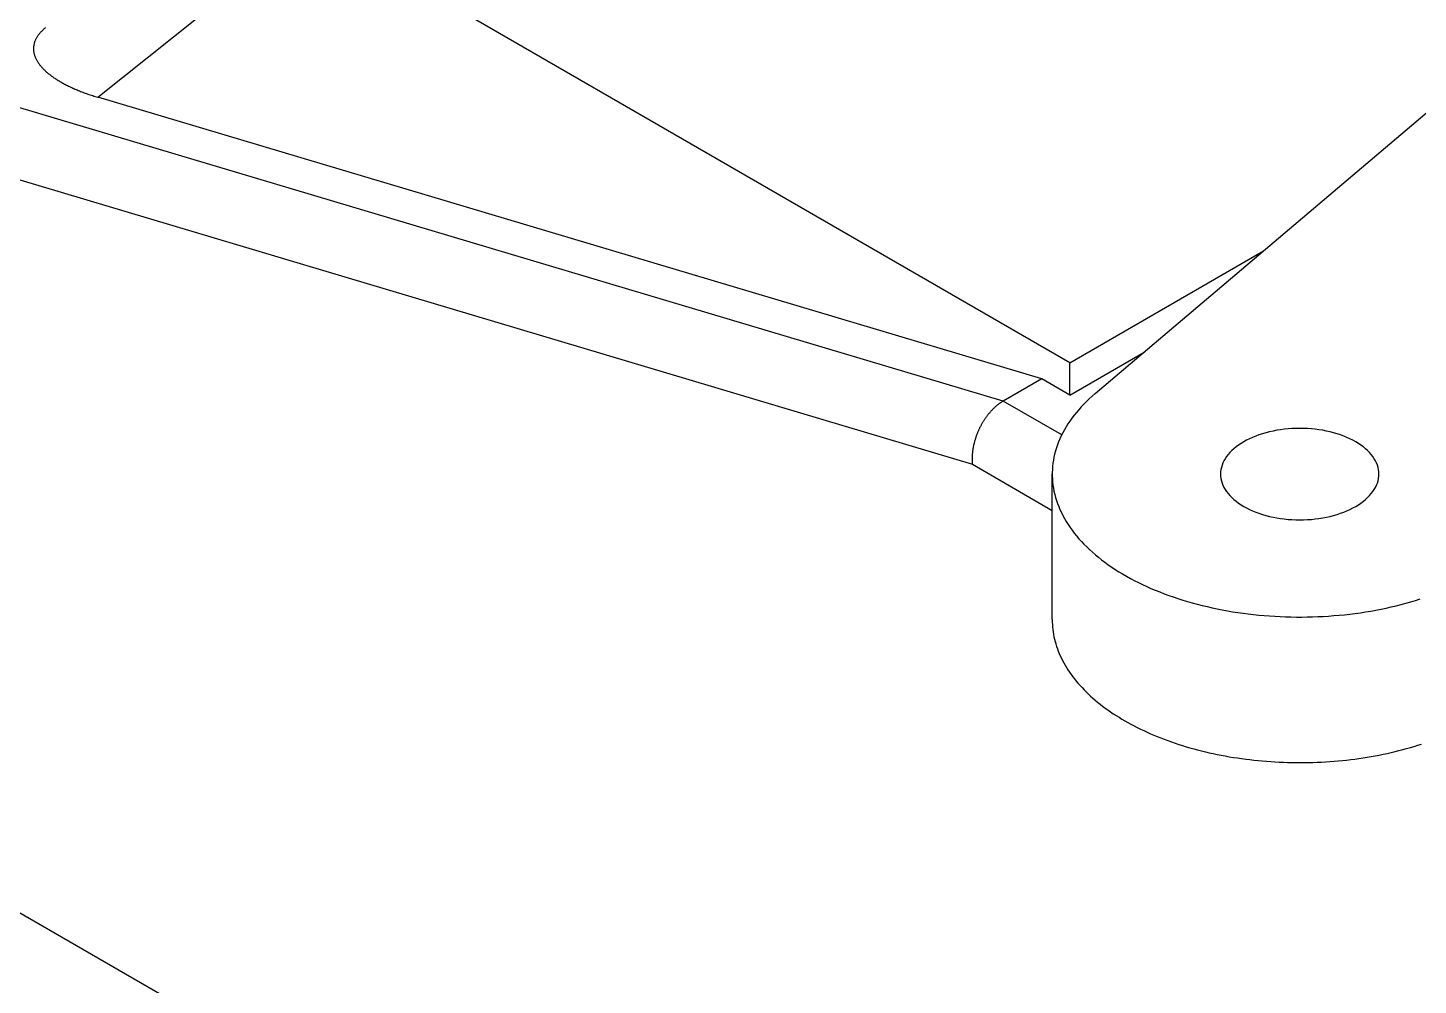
# Model space of a CAD drawing. Extents: x 3.27 to 9.48, y 3.29 to 7.63.
# Drawn here: x 7.779 to 8.332, y 6.817 to 7.198 of the extents above; entities that cross this region are included whole.
import ezdxf

# ---------------------------------------------------------------- set-up
doc = ezdxf.new("R2010")
doc.units = 0
doc.layers.add('VISIBLE_EDGES_ANSI_', color=7, linetype='CONTINUOUS')
doc.layers.add('VISIBLE_TANGENT_EDGES_ANSI', color=7, linetype='CONTINUOUS')

msp = doc.modelspace()

# ---------------------------------------------------------------- linework, layer by layer
at = {"layer": 'VISIBLE_EDGES_ANSI_'}
for p, q in [((8.20304, 7.0522), (8.43987, 7.25301)), ((8.19292, 7.06449), (7.8919, 7.23828)), ((8.18178, 7.05806), (7.80644, 7.17002)), ((8.19292, 7.06449), (8.27004, 7.10902)), ((8.19292, 7.05163), (8.22252, 7.06872)), ((8.19292, 7.05163), (8.19292, 7.06449)), ((8.18178, 7.05806), (8.16647, 7.04922)), ((8.19292, 7.05163), (8.18178, 7.05806)), ((8.18597, 6.96236), (8.18597, 7.02022))]:
    msp.add_line(p, q, dxfattribs=at)
for points in [[(7.78563, 7.19762, 0), (7.78539, 7.19742, 0), (7.78515, 7.19722, 0), (7.78491, 7.19702, 0), (7.78469, 7.19681, 0), (7.78446, 7.19661, 0), (7.78425, 7.1964, 0), (7.78404, 7.19619, 0), (7.78384, 7.19598, 0), (7.78364, 7.19577, 0), (7.78345, 7.19556, 0), (7.78327, 7.19535, 0), (7.7831, 7.19513, 0), (7.78293, 7.19492, 0), (7.78276, 7.1947, 0), (7.78261, 7.19448, 0), (7.78246, 7.19426, 0), (7.78232, 7.19404, 0), (7.78218, 7.19382, 0), (7.78205, 7.1936, 0), (7.78193, 7.19338, 0), (7.78181, 7.19315, 0), (7.7817, 7.19293, 0), (7.7816, 7.1927, 0), (7.7815, 7.19247, 0), (7.78141, 7.19225, 0), (7.78133, 7.19202, 0), (7.78125, 7.19179, 0), (7.78118, 7.19156, 0), (7.78112, 7.19133, 0), (7.78107, 7.1911, 0), (7.78102, 7.19087, 0), (7.78098, 7.19064, 0), (7.78094, 7.1904, 0), (7.78091, 7.19017, 0), (7.78089, 7.18994, 0), (7.78088, 7.1897, 0), (7.78087, 7.18947, 0), (7.78087, 7.18923, 0), (7.78087, 7.18899, 0), (7.78089, 7.18876, 0), (7.78091, 7.18852, 0), (7.78093, 7.18829, 0), (7.78097, 7.18805, 0), (7.78101, 7.18781, 0), (7.78105, 7.18757, 0), (7.78111, 7.18734, 0), (7.78117, 7.1871, 0), (7.78124, 7.18686, 0), (7.78131, 7.18662, 0), (7.78139, 7.18638, 0), (7.78148, 7.18615, 0), (7.78157, 7.18591, 0), (7.78167, 7.18567, 0), (7.78178, 7.18543, 0), (7.7819, 7.18519, 0), (7.78202, 7.18496, 0), (7.78215, 7.18472, 0), (7.78228, 7.18448, 0), (7.78242, 7.18424, 0), (7.78257, 7.18401, 0), (7.78273, 7.18377, 0), (7.78289, 7.18353, 0), (7.78306, 7.1833, 0), (7.78323, 7.18306, 0), (7.78341, 7.18282, 0), (7.7836, 7.18259, 0), (7.78379, 7.18235, 0), (7.78399, 7.18212, 0), (7.7842, 7.18189, 0), (7.78441, 7.18165, 0), (7.78463, 7.18142, 0), (7.78486, 7.18119, 0), (7.78509, 7.18096, 0), (7.78533, 7.18073, 0), (7.78557, 7.1805, 0), (7.78583, 7.18027, 0), (7.78608, 7.18004, 0), (7.78635, 7.17981, 0), (7.78662, 7.17958, 0), (7.78689, 7.17936, 0), (7.78717, 7.17913, 0), (7.78746, 7.17891, 0), (7.78776, 7.17869, 0), (7.78805, 7.17846, 0), (7.78836, 7.17824, 0), (7.78867, 7.17802, 0), (7.78899, 7.1778, 0), (7.78931, 7.17758, 0), (7.78964, 7.17737, 0), (7.78998, 7.17715, 0), (7.79032, 7.17693, 0), (7.79066, 7.17672, 0), (7.79101, 7.17651, 0), (7.79137, 7.1763, 0), (7.79173, 7.17609, 0), (7.7921, 7.17588, 0), (7.79248, 7.17567, 0), (7.79285, 7.17546, 0), (7.79324, 7.17526, 0), (7.79363, 7.17506, 0), (7.79402, 7.17485, 0), (7.79442, 7.17465, 0), (7.79483, 7.17445, 0), (7.79524, 7.17426, 0), (7.79565, 7.17406, 0), (7.79607, 7.17386, 0), (7.7965, 7.17367, 0), (7.79693, 7.17348, 0), (7.79736, 7.17329, 0), (7.7978, 7.1731, 0), (7.79824, 7.17292, 0), (7.79869, 7.17273, 0), (7.79914, 7.17255, 0), (7.7996, 7.17237, 0), (7.80006, 7.17219, 0), (7.80053, 7.17201, 0), (7.801, 7.17183, 0), (7.80147, 7.17166, 0), (7.80195, 7.17149, 0), (7.80244, 7.17131, 0), (7.80292, 7.17115, 0), (7.80341, 7.17098, 0), (7.80391, 7.17081, 0), (7.80441, 7.17065, 0), (7.80491, 7.17049, 0), (7.80542, 7.17033, 0), (7.80593, 7.17017, 0), (7.80644, 7.17002, 0)], [(8.20304, 7.0522, 0), (8.20185, 7.05117, 0), (8.2007, 7.05013, 0), (8.1996, 7.04907, 0), (8.19853, 7.048, 0), (8.1975, 7.04691, 0), (8.19652, 7.04581, 0), (8.19557, 7.0447, 0), (8.19467, 7.04358, 0), (8.19381, 7.04245, 0), (8.19299, 7.0413, 0), (8.19222, 7.04015, 0), (8.19149, 7.03899, 0), (8.19081, 7.03781, 0), (8.19016, 7.03663, 0), (8.18957, 7.03545, 0), (8.18902, 7.03425, 0), (8.18851, 7.03305, 0), (8.18805, 7.03184, 0), (8.18763, 7.03063, 0), (8.18726, 7.02941, 0), (8.18694, 7.02819, 0), (8.18666, 7.02696, 0), (8.18643, 7.02573, 0), (8.18625, 7.0245, 0), (8.18611, 7.02326, 0), (8.18602, 7.02203, 0), (8.18597, 7.02079, 0), (8.18598, 7.01955, 0), (8.18602, 7.01832, 0), (8.18612, 7.01708, 0), (8.18626, 7.01585, 0), (8.18645, 7.01461, 0), (8.18668, 7.01338, 0), (8.18696, 7.01216, 0), (8.18729, 7.01094, 0), (8.18766, 7.00972, 0), (8.18808, 7.0085, 0), (8.18855, 7.0073, 0), (8.18906, 7.0061, 0), (8.18961, 7.0049, 0), (8.19021, 7.00371, 0), (8.19086, 7.00253, 0), (8.19154, 7.00136, 0), (8.19228, 7.0002, 0), (8.19305, 6.99905, 0), (8.19387, 6.9979, 0), (8.19474, 6.99677, 0), (8.19564, 6.99565, 0), (8.19659, 6.99454, 0), (8.19758, 6.99344, 0), (8.19861, 6.99236, 0), (8.19968, 6.99129, 0), (8.20079, 6.99023, 0), (8.20194, 6.98919, 0), (8.20313, 6.98816, 0), (8.20436, 6.98714, 0), (8.20562, 6.98615, 0), (8.20693, 6.98516, 0), (8.20827, 6.9842, 0), (8.20964, 6.98325, 0), (8.21105, 6.98232, 0), (8.2125, 6.98141, 0), (8.21398, 6.98051, 0), (8.21549, 6.97964, 0), (8.21704, 6.97878, 0), (8.21862, 6.97794, 0), (8.22023, 6.97713, 0), (8.22187, 6.97633, 0), (8.22354, 6.97556, 0), (8.22523, 6.9748, 0), (8.22696, 6.97407, 0), (8.22871, 6.97336, 0), (8.23049, 6.97267, 0), (8.2323, 6.972, 0), (8.23413, 6.97136, 0), (8.23598, 6.97074, 0), (8.23786, 6.97014, 0), (8.23976, 6.96957, 0), (8.24168, 6.96902, 0), (8.24362, 6.9685, 0), (8.24558, 6.968, 0), (8.24756, 6.96752, 0), (8.24955, 6.96707, 0), (8.25156, 6.96665, 0), (8.25359, 6.96625, 0), (8.25563, 6.96587, 0), (8.25769, 6.96552, 0), (8.25976, 6.9652, 0), (8.26184, 6.9649, 0), (8.26393, 6.96463, 0), (8.26603, 6.96439, 0), (8.26814, 6.96417, 0), (8.27025, 6.96398, 0), (8.27238, 6.96382, 0), (8.27451, 6.96368, 0), (8.27664, 6.96357, 0), (8.27878, 6.96348, 0), (8.28092, 6.96343, 0), (8.28306, 6.9634, 0), (8.2852, 6.96339, 0), (8.28734, 6.96342, 0), (8.28948, 6.96347, 0), (8.29162, 6.96355, 0), (8.29376, 6.96365, 0), (8.29589, 6.96378, 0), (8.29801, 6.96394, 0), (8.30013, 6.96412, 0), (8.30224, 6.96433, 0), (8.30435, 6.96457, 0), (8.30644, 6.96484, 0), (8.30852, 6.96513, 0), (8.31059, 6.96544, 0), (8.31265, 6.96578, 0), (8.3147, 6.96615, 0), (8.31673, 6.96655, 0), (8.31874, 6.96696, 0), (8.32074, 6.96741, 0), (8.32273, 6.96788, 0), (8.32469, 6.96837, 0), (8.32663, 6.96889, 0), (8.32856, 6.96943, 0), (8.33046, 6.97, 0), (8.33235, 6.97059, 0)], [(8.16647, 7.04922, 0), (8.1663, 7.04912, 0), (8.16613, 7.04901, 0), (8.16596, 7.04891, 0), (8.16579, 7.0488, 0), (8.16562, 7.04869, 0), (8.16545, 7.04858, 0), (8.16528, 7.04846, 0), (8.16511, 7.04835, 0), (8.16495, 7.04823, 0), (8.16478, 7.04811, 0), (8.16461, 7.04798, 0), (8.16445, 7.04785, 0), (8.16428, 7.04772, 0), (8.16411, 7.04759, 0), (8.16395, 7.04746, 0), (8.16379, 7.04732, 0), (8.16362, 7.04718, 0), (8.16346, 7.04704, 0), (8.1633, 7.0469, 0), (8.16314, 7.04675, 0), (8.16298, 7.04661, 0), (8.16282, 7.04646, 0), (8.16266, 7.0463, 0), (8.1625, 7.04615, 0), (8.16234, 7.04599, 0), (8.16219, 7.04584, 0), (8.16203, 7.04568, 0), (8.16188, 7.04551, 0), (8.16172, 7.04535, 0), (8.16157, 7.04518, 0), (8.16142, 7.04502, 0), (8.16127, 7.04485, 0), (8.16112, 7.04467, 0), (8.16097, 7.0445, 0), (8.16082, 7.04432, 0), (8.16068, 7.04415, 0), (8.16053, 7.04397, 0), (8.16039, 7.04379, 0), (8.16025, 7.0436, 0), (8.1601, 7.04342, 0), (8.15996, 7.04323, 0), (8.15982, 7.04304, 0), (8.15969, 7.04285, 0), (8.15955, 7.04266, 0), (8.15941, 7.04247, 0), (8.15928, 7.04228, 0), (8.15915, 7.04208, 0), (8.15902, 7.04188, 0), (8.15889, 7.04168, 0), (8.15876, 7.04148, 0), (8.15863, 7.04128, 0), (8.1585, 7.04108, 0), (8.15838, 7.04087, 0), (8.15826, 7.04067, 0), (8.15814, 7.04046, 0), (8.15802, 7.04025, 0), (8.1579, 7.04004, 0), (8.15778, 7.03983, 0), (8.15767, 7.03962, 0), (8.15755, 7.03941, 0), (8.15744, 7.03919, 0), (8.15733, 7.03898, 0), (8.15722, 7.03876, 0), (8.15711, 7.03855, 0), (8.15701, 7.03833, 0), (8.1569, 7.03811, 0), (8.1568, 7.03789, 0), (8.1567, 7.03767, 0), (8.1566, 7.03745, 0), (8.15651, 7.03723, 0), (8.15641, 7.037, 0), (8.15632, 7.03678, 0), (8.15622, 7.03655, 0), (8.15613, 7.03633, 0), (8.15605, 7.0361, 0), (8.15596, 7.03588, 0), (8.15588, 7.03565, 0), (8.15579, 7.03542, 0), (8.15571, 7.03519, 0), (8.15563, 7.03497, 0), (8.15556, 7.03474, 0), (8.15548, 7.03451, 0), (8.15541, 7.03428, 0), (8.15534, 7.03405, 0), (8.15527, 7.03382, 0), (8.1552, 7.03359, 0), (8.15513, 7.03336, 0), (8.15507, 7.03313, 0), (8.15501, 7.0329, 0), (8.15495, 7.03267, 0), (8.15489, 7.03243, 0), (8.15484, 7.0322, 0), (8.15478, 7.03197, 0), (8.15473, 7.03174, 0), (8.15468, 7.03151, 0), (8.15463, 7.03128, 0), (8.15459, 7.03105, 0), (8.15454, 7.03082, 0), (8.1545, 7.03059, 0), (8.15446, 7.03036, 0), (8.15443, 7.03013, 0), (8.15439, 7.0299, 0), (8.15436, 7.02967, 0), (8.15433, 7.02944, 0), (8.1543, 7.02921, 0), (8.15427, 7.02898, 0), (8.15425, 7.02876, 0), (8.15422, 7.02853, 0), (8.1542, 7.0283, 0), (8.15418, 7.02808, 0), (8.15417, 7.02785, 0), (8.15415, 7.02763, 0), (8.15414, 7.0274, 0), (8.15413, 7.02718, 0), (8.15412, 7.02696, 0), (8.15412, 7.02674, 0), (8.15411, 7.02652, 0), (8.15411, 7.0263, 0), (8.15411, 7.02608, 0), (8.15411, 7.02586, 0), (8.15412, 7.02564, 0), (8.15412, 7.02543, 0), (8.15413, 7.02521, 0), (8.15414, 7.025, 0), (8.15416, 7.02478, 0), (8.15417, 7.02457, 0), (8.15419, 7.02436, 0), (8.15421, 7.02415, 0)], [(8.31589, 7.02022, 0), (8.31585, 7.02111, 0), (8.31574, 7.022, 0), (8.31555, 7.02289, 0), (8.31528, 7.02377, 0), (8.31495, 7.02464, 0), (8.31453, 7.0255, 0), (8.31405, 7.02634, 0), (8.31349, 7.02718, 0), (8.31287, 7.02799, 0), (8.31217, 7.02879, 0), (8.31141, 7.02957, 0), (8.31058, 7.03032, 0), (8.30969, 7.03105, 0), (8.30874, 7.03175, 0), (8.30773, 7.03243, 0), (8.30666, 7.03308, 0), (8.30555, 7.03369, 0), (8.30437, 7.03427, 0), (8.30316, 7.03482, 0), (8.30189, 7.03534, 0), (8.30059, 7.03581, 0), (8.29924, 7.03625, 0), (8.29786, 7.03666, 0), (8.29645, 7.03702, 0), (8.295, 7.03734, 0), (8.29354, 7.03762, 0), (8.29205, 7.03786, 0), (8.29054, 7.03805, 0), (8.28902, 7.03821, 0), (8.28748, 7.03831, 0), (8.28594, 7.03838, 0), (8.28439, 7.0384, 0), (8.28285, 7.03838, 0), (8.28131, 7.03831, 0), (8.27977, 7.03821, 0), (8.27825, 7.03805, 0), (8.27674, 7.03786, 0), (8.27525, 7.03762, 0), (8.27378, 7.03734, 0), (8.27234, 7.03702, 0), (8.27093, 7.03666, 0), (8.26955, 7.03625, 0), (8.2682, 7.03581, 0), (8.2669, 7.03534, 0), (8.26563, 7.03482, 0), (8.26441, 7.03427, 0), (8.26324, 7.03369, 0), (8.26212, 7.03308, 0), (8.26106, 7.03243, 0), (8.26005, 7.03175, 0), (8.2591, 7.03105, 0), (8.25821, 7.03032, 0), (8.25738, 7.02957, 0), (8.25662, 7.02879, 0), (8.25592, 7.02799, 0), (8.2553, 7.02718, 0), (8.25474, 7.02634, 0), (8.25425, 7.0255, 0), (8.25384, 7.02464, 0), (8.2535, 7.02377, 0), (8.25324, 7.02289, 0), (8.25305, 7.022, 0), (8.25294, 7.02111, 0), (8.2529, 7.02022, 0), (8.25294, 7.01933, 0), (8.25305, 7.01844, 0), (8.25324, 7.01755, 0), (8.2535, 7.01667, 0), (8.25384, 7.0158, 0), (8.25425, 7.01494, 0), (8.25474, 7.01409, 0), (8.2553, 7.01326, 0), (8.25592, 7.01244, 0), (8.25662, 7.01165, 0), (8.25738, 7.01087, 0), (8.25821, 7.01012, 0), (8.2591, 7.00939, 0), (8.26005, 7.00868, 0), (8.26106, 7.00801, 0), (8.26212, 7.00736, 0), (8.26324, 7.00674, 0), (8.26441, 7.00616, 0), (8.26563, 7.00561, 0), (8.2669, 7.0051, 0), (8.2682, 7.00462, 0), (8.26955, 7.00418, 0), (8.27093, 7.00378, 0), (8.27234, 7.00342, 0), (8.27378, 7.0031, 0), (8.27525, 7.00282, 0), (8.27674, 7.00258, 0), (8.27825, 7.00238, 0), (8.27977, 7.00223, 0), (8.28131, 7.00212, 0), (8.28285, 7.00206, 0), (8.28439, 7.00203, 0), (8.28594, 7.00206, 0), (8.28748, 7.00212, 0), (8.28902, 7.00223, 0), (8.29054, 7.00238, 0), (8.29205, 7.00258, 0), (8.29354, 7.00282, 0), (8.295, 7.0031, 0), (8.29645, 7.00342, 0), (8.29786, 7.00378, 0), (8.29924, 7.00418, 0), (8.30059, 7.00462, 0), (8.30189, 7.0051, 0), (8.30316, 7.00561, 0), (8.30437, 7.00616, 0), (8.30555, 7.00674, 0), (8.30666, 7.00736, 0), (8.30773, 7.00801, 0), (8.30874, 7.00868, 0), (8.30969, 7.00939, 0), (8.31058, 7.01012, 0), (8.31141, 7.01087, 0), (8.31217, 7.01165, 0), (8.31287, 7.01244, 0), (8.31349, 7.01326, 0), (8.31405, 7.01409, 0), (8.31453, 7.01494, 0), (8.31495, 7.0158, 0), (8.31528, 7.01667, 0), (8.31555, 7.01755, 0), (8.31574, 7.01844, 0), (8.31585, 7.01933, 0), (8.31589, 7.02022, 0)], [(8.18597, 6.96236, 0), (8.18598, 6.96138, 0), (8.18603, 6.96041, 0), (8.1861, 6.95944, 0), (8.1862, 6.95847, 0), (8.18633, 6.9575, 0), (8.18649, 6.95654, 0), (8.18667, 6.95557, 0), (8.18689, 6.95461, 0), (8.18713, 6.95365, 0), (8.1874, 6.95269, 0), (8.1877, 6.95173, 0), (8.18803, 6.95078, 0), (8.18839, 6.94983, 0), (8.18877, 6.94888, 0), (8.18919, 6.94794, 0), (8.18963, 6.947, 0), (8.1901, 6.94607, 0), (8.19059, 6.94514, 0), (8.19112, 6.94422, 0), (8.19167, 6.9433, 0), (8.19224, 6.94239, 0), (8.19285, 6.94148, 0), (8.19348, 6.94058, 0), (8.19414, 6.93969, 0), (8.19482, 6.9388, 0), (8.19553, 6.93792, 0), (8.19627, 6.93704, 0), (8.19703, 6.93618, 0), (8.19782, 6.93532, 0), (8.19863, 6.93447, 0), (8.19947, 6.93363, 0), (8.20034, 6.93279, 0), (8.20122, 6.93197, 0), (8.20214, 6.93115, 0), (8.20307, 6.93034, 0), (8.20403, 6.92955, 0), (8.20502, 6.92876, 0), (8.20602, 6.92798, 0), (8.20705, 6.92721, 0), (8.2081, 6.92645, 0), (8.20918, 6.9257, 0), (8.21027, 6.92497, 0), (8.21139, 6.92424, 0), (8.21253, 6.92353, 0), (8.21369, 6.92282, 0), (8.21487, 6.92213, 0), (8.21607, 6.92145, 0), (8.2173, 6.92078, 0), (8.21854, 6.92012, 0), (8.2198, 6.91948, 0), (8.22108, 6.91885, 0), (8.22237, 6.91823, 0), (8.22369, 6.91763, 0), (8.22502, 6.91703, 0), (8.22637, 6.91645, 0), (8.22774, 6.91589, 0), (8.22913, 6.91533, 0), (8.23053, 6.9148, 0), (8.23194, 6.91427, 0), (8.23337, 6.91376, 0), (8.23482, 6.91326, 0), (8.23628, 6.91278, 0), (8.23776, 6.91231, 0), (8.23925, 6.91186, 0), (8.24075, 6.91142, 0), (8.24226, 6.911, 0), (8.24379, 6.91059, 0), (8.24533, 6.9102, 0), (8.24688, 6.90982, 0), (8.24844, 6.90946, 0), (8.25001, 6.90911, 0), (8.25159, 6.90878, 0), (8.25318, 6.90846, 0), (8.25478, 6.90816, 0), (8.25639, 6.90788, 0), (8.25801, 6.90761, 0), (8.25964, 6.90736, 0), (8.26127, 6.90712, 0), (8.26291, 6.9069, 0), (8.26455, 6.9067, 0), (8.2662, 6.90651, 0), (8.26786, 6.90634, 0), (8.26952, 6.90618, 0), (8.27119, 6.90604, 0), (8.27286, 6.90592, 0), (8.27453, 6.90582, 0), (8.27621, 6.90573, 0), (8.27788, 6.90565, 0), (8.27956, 6.9056, 0), (8.28124, 6.90556, 0), (8.28293, 6.90554, 0), (8.28461, 6.90553, 0), (8.28629, 6.90554, 0), (8.28797, 6.90557, 0), (8.28966, 6.90561, 0), (8.29134, 6.90567, 0), (8.29301, 6.90575, 0), (8.29469, 6.90584, 0), (8.29636, 6.90595, 0), (8.29803, 6.90608, 0), (8.29969, 6.90622, 0), (8.30135, 6.90638, 0), (8.30301, 6.90656, 0), (8.30466, 6.90675, 0), (8.3063, 6.90696, 0), (8.30794, 6.90718, 0), (8.30957, 6.90742, 0), (8.31119, 6.90768, 0), (8.31281, 6.90795, 0), (8.31441, 6.90824, 0), (8.31601, 6.90854, 0), (8.3176, 6.90886, 0), (8.31918, 6.9092, 0), (8.32075, 6.90955, 0), (8.32231, 6.90992, 0), (8.32386, 6.9103, 0), (8.32539, 6.91069, 0), (8.32692, 6.91111, 0), (8.32843, 6.91153, 0), (8.32993, 6.91198, 0), (8.33141, 6.91243, 0), (8.33288, 6.9129, 0)]]:
    msp.add_polyline3d(points, dxfattribs=at)
at = {"layer": 'VISIBLE_TANGENT_EDGES_ANSI'}
for p, q in [((7.80644, 7.17002), (7.8919, 7.23828)), ((8.16647, 7.04922), (7.70386, 7.18721)), ((7.69321, 7.16167), (8.15421, 7.02415)), ((8.18973, 7.03579), (8.16647, 7.04922)), ((8.15421, 7.02415), (8.18597, 7.00581)), ((7.69321, 6.89331), (8.72325, 6.29862))]:
    msp.add_line(p, q, dxfattribs=at)

doc.saveas('drawing.dxf')
